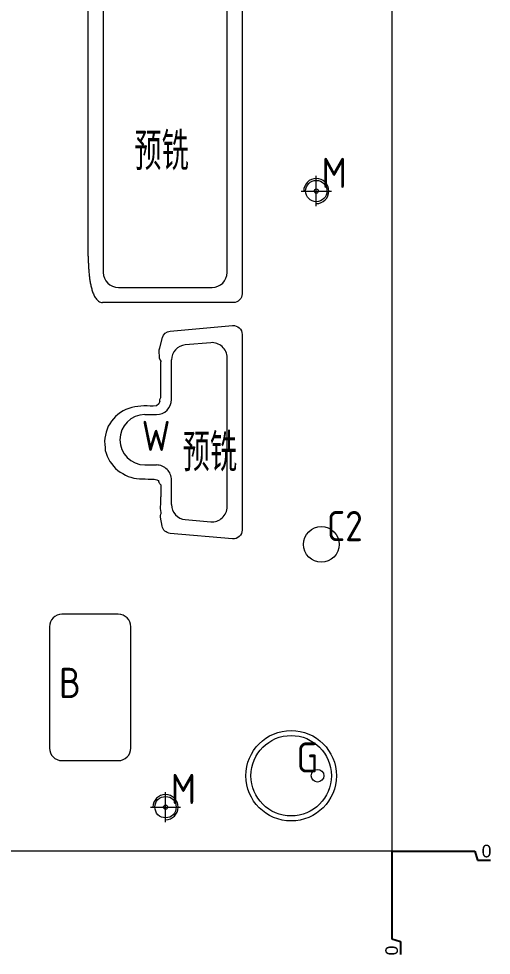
# Model space of a CAD drawing. Header units: millimetres. Extents: x 494 to 18201, y 224 to 11417.
# Drawn here: x 5769 to 5957.1, y 2496.4 to 2868.8 of the extents above; entities that cross this region are included whole.
import ezdxf
from ezdxf.lldxf.tags import DXFTag

# ---------------------------------------------------------------- set-up
doc = ezdxf.new("R2010")
doc.units = ezdxf.units.MM
for name, color, linetype in [('DIM', 7, 'Continuous'), ('PS', 7, 'Continuous'), ('PS_W', 1, 'Continuous')]:
    doc.layers.add(name, color=color, linetype=linetype)
doc.layers.add('dim_temp', color=161, linetype='Continuous', lineweight=9)
doc.styles.add('gbenor', font='gbenor.shx', dxfattribs={"bigfont": 'gbcbig.shx'})
doc.styles.get("Standard").update_dxf_attribs({"font": 'arial.ttf'})
tags = doc.linetypes.add('CENTER', pattern='A,22,[0,arial.ttf,S=0,R=0,X=0,Y=0],-8.5,8.5,-8.5', length=47.4).pattern_tags.tags
tags[16:17] = [DXFTag(74, 4), DXFTag(75, 0), DXFTag(340, '0'), DXFTag(46, 0.0), DXFTag(50, 0.0), DXFTag(44, 0.0), DXFTag(45, 0.0)]
tags[14:15] = [DXFTag(74, 4), DXFTag(75, 0), DXFTag(340, '0'), DXFTag(46, 0.0), DXFTag(50, 0.0), DXFTag(44, 0.0), DXFTag(45, 0.0)]
tags[12:13] = [DXFTag(74, 4), DXFTag(75, 0), DXFTag(340, '0'), DXFTag(46, 0.0), DXFTag(50, 0.0), DXFTag(44, 0.0), DXFTag(45, 0.0)]
tags = doc.linetypes.add('DASHED', pattern='A,12.86,[0,arial.ttf,S=0,R=0,X=0,Y=0],-12.86', length=25.72).pattern_tags.tags
tags[12:13] = [DXFTag(74, 4), DXFTag(75, 0), DXFTag(340, '0'), DXFTag(46, 0.0), DXFTag(50, 0.0), DXFTag(44, 0.0), DXFTag(45, 0.0)]
doc.dimstyles.new('通用', dxfattribs={"dimtxt": 5, "dimasz": 0.5, "dimexe": 1.5, "dimexo": 0, "dimgap": 1, "dimtad": 1, "dimtxsty": 'Standard', "dimblk": 'OPEN30', "dimcen": 1.5, "dimclrd": 252, "dimclre": 252, "dimclrt": 4, "dimadec": 1, "dimazin": 3, "dimtfac": 1, "dimtmove": 0, "dimatfit": 3, "dimldrblk": 'OPEN30', "dimarcsym": 0})

# ---------------------------------------------------------------- blocks, each defined once
blk = doc.blocks.new('*D32')
at = {"layer": 'Defpoints', "color": 0, "transparency": 16777216}
for p in [(5917.43, 2537.78), (5917.43, 2537.78), (5920.98, 2500.9)]:
    blk.add_point(p, dxfattribs=at)
at = {"layer": 'dim_temp', "color": 252, "lineweight": -2, "transparency": 16777216}
for p, q in [((5917.43, 2537.78), (5917.43, 2502.9)), ((5917.43, 2502.9), (5920.98, 2501.9)), ((5920.98, 2501.9), (5920.98, 2496.64))]:
    blk.add_line(p, q, dxfattribs=at)
at = {"layer": 'dim_temp', "color": 4, "lineweight": 18, "transparency": 16777216, "insert": (5917.43, 2498.27), "char_height": 5, "attachment_point": 5, "rotation": 90}
blk.add_mtext('0', dxfattribs=at)
blk = doc.blocks.new('_Open30')
at = {"color": 0, "linetype": 'ByBlock', "lineweight": -2}
for p, q in [((-1, 0.27), (0, 0)), ((0, 0), (-1, -0.27)), ((0, 0), (-1, 0))]:
    blk.add_line(p, q, dxfattribs=at)
blk = doc.blocks.new('*D33')
at = {"layer": 'Defpoints', "color": 0, "transparency": 16777216}
for p in [(5917.43, 2537.78), (5917.43, 2537.78), (5952.54, 2534.23)]:
    blk.add_point(p, dxfattribs=at)
at = {"layer": 'dim_temp', "color": 252, "lineweight": -2, "transparency": 16777216}
for p, q in [((5917.43, 2537.78), (5950.54, 2537.78)), ((5950.54, 2537.78), (5951.54, 2534.23)), ((5951.54, 2534.23), (5956.81, 2534.23))]:
    blk.add_line(p, q, dxfattribs=at)
at = {"layer": 'dim_temp', "color": 4, "lineweight": 18, "transparency": 16777216, "insert": (5955.18, 2537.78), "char_height": 5, "attachment_point": 5}
blk.add_mtext('0', dxfattribs=at)
blk = doc.blocks.new('*D34')
at = {"layer": 'Defpoints', "color": 0, "transparency": 16777216}
for p in [(5237.43, 3172.78), (5237.43, 3172.78), (5917.43, 2537.78)]:
    blk.add_point(p, dxfattribs=at)
at = {"layer": 'dim_temp', "color": 252, "lineweight": -2, "transparency": 16777216}
blk.add_line((5237.43, 3172.78), (5237.43, 3158.36), dxfattribs=at)
at = {"layer": 'dim_temp', "color": 4, "lineweight": 18, "transparency": 16777216, "insert": (5233.87, 3165.07), "char_height": 5, "attachment_point": 5, "rotation": 90}
blk.add_mtext('-680', dxfattribs=at)
blk = doc.blocks.new('*D35')
at = {"layer": 'Defpoints', "color": 0, "transparency": 16777216}
for p in [(5223.82, 3172.78), (5237.43, 3172.78), (5917.43, 2537.78)]:
    blk.add_point(p, dxfattribs=at)
at = {"layer": 'dim_temp', "color": 252, "lineweight": -2, "transparency": 16777216}
blk.add_line((5237.43, 3172.78), (5211.71, 3172.78), dxfattribs=at)
at = {"layer": 'dim_temp', "color": 4, "lineweight": 18, "transparency": 16777216, "insert": (5217.27, 3176.34), "char_height": 5, "attachment_point": 5}
blk.add_mtext('635', dxfattribs=at)
blk = doc.blocks.new('*D36')
at = {"layer": 'Defpoints', "color": 0, "transparency": 16777216}
for p in [(5917.43, 3167.68), (5924.31, 3167.68), (5917.43, 2537.78)]:
    blk.add_point(p, dxfattribs=at)
at = {"layer": 'dim_temp', "color": 252, "lineweight": -2, "transparency": 16777216}
blk.add_line((5917.43, 3167.68), (5942.22, 3167.68), dxfattribs=at)
at = {"layer": 'dim_temp', "color": 4, "lineweight": 18, "transparency": 16777216, "insert": (5933.77, 3171.69), "char_height": 5, "attachment_point": 5}
blk.add_mtext('629,9', dxfattribs=at)

msp = doc.modelspace()

# ---------------------------------------------------------------- linework, layer by layer
at = {"layer": 'DIM', "color": 252, "linetype": 'DASHED', "lineweight": 18}
msp.add_lwpolyline([(5917.42544, 3172.78225), (5917.42544, 2537.78225), (5237.42542, 2537.78225), (5237.42542, 3172.78225)], close=True, dxfattribs=at)
at = {"layer": 'PS', "color": 11, "linetype": 'Continuous', "lineweight": 13}
for p, q in [((5917.42544, 3167.18225), (5917.42544, 2537.78225)), ((5917.42544, 2537.78225), (5252.92542, 2537.78225))]:
    msp.add_line(p, q, dxfattribs=at)
at = {"layer": 'PS', "color": 11, "linetype": 'Continuous', "lineweight": 18}
for p, q in [((5851.92544, 2767.96514), (5851.92544, 2968.28225)), ((5802.66521, 2962.09559), (5802.66521, 2767.96514)), ((5808.66521, 2761.96514), (5845.92544, 2761.96514)), ((5845.4025, 2739.99041), (5835.27208, 2739.10411)), ((5851.92544, 2674.74889), (5851.92544, 2734.01324)), ((5829.79177, 2717.37483), (5829.79501, 2733.12818)), ((5819.23813, 2711.37607), (5823.79177, 2711.37607)), ((5819.23813, 2691.37607), (5823.78519, 2691.37607)), ((5829.78319, 2675.63746), (5829.78519, 2685.37483)), ((5835.26025, 2669.65906), (5845.4025, 2668.77173))]:
    msp.add_line(p, q, dxfattribs=at)
at = {"layer": 'PS', "color": 31, "linetype": 'Continuous', "lineweight": 13}
for p, q in [((5808.62544, 2632.01486), (5786.22544, 2632.01486)), ((5781.22544, 2627.01486), (5781.22544, 2578.78225)), ((5813.62544, 2578.78225), (5813.62544, 2627.01486)), ((5786.22544, 2573.78225), (5808.62544, 2573.78225))]:
    msp.add_line(p, q, dxfattribs=at)
at = {"layer": 'PS', "color": 42, "linetype": 'Continuous', "lineweight": 13}
for centre, radius in [((5887.42542, 2800.28225), 4.253), ((5889.42542, 2659.78225), 7.1), ((5827.42542, 2555.28225), 4.253)]:
    msp.add_circle(centre, radius, dxfattribs=at)
at = {"layer": 'PS', "color": 5, "linetype": 'Continuous', "lineweight": 13}
for centre in [(5887.42542, 2800.28225), (5827.42542, 2555.28225)]:
    msp.add_circle(centre, 0.833, dxfattribs=at)
at = {"layer": 'PS', "color": 2, "linetype": 'Continuous', "lineweight": 13}
msp.add_circle((5877.42546, 2567.78225), 18, dxfattribs=at)
at = {"layer": 'PS', "color": 42, "linetype": 'Continuous', "lineweight": 18}
msp.add_circle((5887.92567, 2567.78225), 2.5, dxfattribs=at)
for centre in [(5887.42542, 2800.28225), (5827.42542, 2555.28225)]:
    msp.add_arc(centre, 5, 270, 180, dxfattribs=at)
at = {"layer": 'PS', "color": 11, "linetype": 'Continuous', "lineweight": 18}
for centre, radius, start, end in [((5808.66521, 2767.96514), 6, 180, 270), ((5845.92544, 2767.96514), 6, 270, 0), ((5835.79501, 2733.12694), 6, 94.9999983, 179.988216), ((5845.92544, 2734.01324), 6, 0, 94.9999983), ((5823.79177, 2717.37607), 6, 270, 359.988216), ((5819.23813, 2701.37607), 10, 90, 270), ((5823.78519, 2685.37607), 6, 359.988216, 90), ((5835.78319, 2675.63623), 6, 179.988216, 264.999998), ((5845.92544, 2674.74889), 6, 264.999998, 0)]:
    msp.add_arc(centre, radius, start, end, dxfattribs=at)
at = {"layer": 'PS', "color": 31, "linetype": 'Continuous', "lineweight": 13}
for centre, start, end in [((5786.22544, 2627.01486), 90, 180), ((5808.62544, 2627.01486), 0, 90), ((5786.22544, 2578.78225), 180, 270), ((5808.62544, 2578.78225), 270, 0)]:
    msp.add_arc(centre, 5, start, end, dxfattribs=at)
at = {"layer": 'PS_W', "color": 1, "linetype": 'CENTER', "lineweight": 18, "ltscale": 0.87594}
for p, q in [((5887.42542, 2794.28225), (5887.42542, 2806.28225)), ((5881.42542, 2800.28225), (5893.42542, 2800.28225)), ((5827.42542, 2549.28225), (5827.42542, 2561.28225)), ((5821.42542, 2555.28225), (5833.42542, 2555.28225))]:
    msp.add_line(p, q, dxfattribs=at)
at = {"layer": 'PS_W', "color": 1, "linetype": 'Continuous', "lineweight": 18}
for points in [[(5796.22335, 2941.82512), (5796.22335, 2964.38663, -0.267948814), (5800.01834, 2970.95973), (5814.88915, 2979.54539, -0.131652498), (5817.63915, 2980.28225), (5854.42544, 2980.28225, -0.414213562), (5857.92544, 2976.78225), (5857.92544, 2759.46514, -0.414213578), (5854.42544, 2755.96514), (5802.35829, 2755.96514)], [(5825.07878, 2734.04996, 0.045327347), (5824.98565, 2735.04075, -0.111993133), (5825.09703, 2737.91434), (5826.19751, 2742.02138, -0.315298789), (5829.27321, 2744.6022), (5854.12039, 2746.77604, -0.440010531), (5857.92544, 2743.28936), (5857.92544, 2665.47277, -0.440010531), (5854.12039, 2661.98609), (5829.25912, 2664.16117, -0.339454259), (5826.11734, 2667.04008), (5825.48514, 2670.62548, -0.147476826), (5825.62143, 2671.7721, 0.147476826), (5825.68958, 2672.34542), (5825.50454, 2673.39482, -0.089525315), (5825.51316, 2675.52633, 0.045667665), (5825.61293, 2676.61551)], [(5825.08011, 2733.65379, 0.182813104), (5825.33281, 2732.99285, -0.182572394), (5825.58552, 2732.33284)], [(5825.09783, 2716.78612, -0.148018957), (5825.43171, 2717.89574, 0.147384475), (5825.59865, 2718.44806)], [(5824.021, 2685.48131, -0.270045193), (5824.75478, 2684.792)], [(5825.65827, 2683.32213, -0.17215279), (5824.87045, 2684.40308)]]:
    msp.add_lwpolyline(points, format="xyb", dxfattribs=at)
for points in [[(5796.66521, 2774.39961), (5796.66521, 2940.43871)], [(5796.66521, 2774.39961), (5796.66615, 2773.98901), (5796.66901, 2773.5785), (5796.67385, 2773.16807), (5796.68072, 2772.75772), (5796.68968, 2772.34745), (5796.70078, 2771.93728), (5796.71408, 2771.52719), (5796.72964, 2771.11719), (5796.7475, 2770.70729), (5796.76772, 2770.29749), (5796.79036, 2769.88778), (5796.81548, 2769.47817), (5796.84313, 2769.06866), (5796.87345, 2768.65923), (5796.90654, 2768.24995), (5796.94252, 2767.84092), (5796.98148, 2767.43224), (5797.02352, 2767.02401), (5797.06877, 2766.6163), (5797.11735, 2766.20914), (5797.16943, 2765.80254), (5797.2252, 2765.39652), (5797.28482, 2764.99112), (5797.34848, 2764.58636), (5797.41635, 2764.18227), (5797.48865, 2763.77883), (5797.56575, 2763.37609), (5797.64804, 2762.97417), (5797.73589, 2762.5732), (5797.82968, 2762.17332), (5797.9298, 2761.77464), (5798.03664, 2761.37754), (5798.15082, 2760.98273), (5798.27303, 2760.59048), (5798.40403, 2760.2009), (5798.54484, 2759.81432), (5798.69626, 2759.43203), (5798.85909, 2759.0554), (5799.03458, 2758.68569), (5799.22456, 2758.32394), (5799.431, 2757.97123), (5799.65709, 2757.62931), (5799.90643, 2757.30038), (5800.18003, 2756.99113), (5800.47961, 2756.70846), (5800.80896, 2756.45788), (5801.1632, 2756.25157), (5801.54262, 2756.0957), (5801.94534, 2755.99796), (5802.35829, 2755.96514)], [(5825.08011, 2733.65379), (5825.08008, 2733.66171), (5825.08005, 2733.66964), (5825.08002, 2733.67756), (5825.08, 2733.68548), (5825.07997, 2733.69341), (5825.07994, 2733.70133), (5825.07991, 2733.70925), (5825.07988, 2733.71718), (5825.07986, 2733.7251), (5825.07983, 2733.73302), (5825.0798, 2733.74095), (5825.07977, 2733.74887), (5825.07975, 2733.75679), (5825.07972, 2733.76472), (5825.07969, 2733.77264), (5825.07966, 2733.78056), (5825.07964, 2733.78849), (5825.07961, 2733.79641), (5825.07958, 2733.80433), (5825.07956, 2733.81226), (5825.07953, 2733.82018), (5825.0795, 2733.8281), (5825.07948, 2733.83603), (5825.07945, 2733.84395), (5825.07942, 2733.85187), (5825.0794, 2733.8598), (5825.07937, 2733.86772), (5825.07934, 2733.87564), (5825.07932, 2733.88357), (5825.07929, 2733.89149), (5825.07926, 2733.89941), (5825.07924, 2733.90734), (5825.07921, 2733.91526), (5825.07919, 2733.92318), (5825.07916, 2733.93111), (5825.07913, 2733.93903), (5825.07911, 2733.94695), (5825.07908, 2733.95488), (5825.07906, 2733.9628), (5825.07903, 2733.97072), (5825.07901, 2733.97865), (5825.07898, 2733.98657), (5825.07896, 2733.99449), (5825.07893, 2734.00242), (5825.0789, 2734.01034), (5825.07888, 2734.01826), (5825.07885, 2734.02619), (5825.07883, 2734.03411), (5825.0788, 2734.04203), (5825.07878, 2734.04996)], [(5825.5971, 2729.78228), (5825.59689, 2729.83329), (5825.59667, 2729.8843), (5825.59646, 2729.93531), (5825.59624, 2729.98632), (5825.59602, 2730.03733), (5825.59581, 2730.08834), (5825.59558, 2730.13936), (5825.59536, 2730.19037), (5825.59514, 2730.24138), (5825.59491, 2730.29239), (5825.59469, 2730.3434), (5825.59446, 2730.39441), (5825.59423, 2730.44542), (5825.594, 2730.49643), (5825.59377, 2730.54745), (5825.59354, 2730.59846), (5825.59331, 2730.64947), (5825.59308, 2730.70048), (5825.59284, 2730.75149), (5825.59261, 2730.8025), (5825.59237, 2730.85351), (5825.59214, 2730.90452), (5825.5919, 2730.95554), (5825.59166, 2731.00655), (5825.59143, 2731.05756), (5825.59119, 2731.10857), (5825.59095, 2731.15958), (5825.59071, 2731.21059), (5825.59047, 2731.2616), (5825.59024, 2731.31261), (5825.59, 2731.36363), (5825.58976, 2731.41464), (5825.58952, 2731.46565), (5825.58928, 2731.51666), (5825.58904, 2731.56767), (5825.5888, 2731.61868), (5825.58857, 2731.66969), (5825.58833, 2731.72071), (5825.58809, 2731.77172), (5825.58785, 2731.82273), (5825.58762, 2731.87374), (5825.58738, 2731.92475), (5825.58714, 2731.97576), (5825.58691, 2732.02677), (5825.58668, 2732.07778), (5825.58644, 2732.1288), (5825.58621, 2732.17981), (5825.58598, 2732.23082), (5825.58575, 2732.28183), (5825.58552, 2732.33284)], [(5825.59865, 2718.44806), (5825.59888, 2718.71429), (5825.59912, 2718.99815), (5825.59938, 2719.29864), (5825.59964, 2719.61391), (5825.59992, 2719.94137), (5825.60019, 2720.27791), (5825.60047, 2720.62001), (5825.60074, 2720.96393), (5825.60101, 2721.30583), (5825.60127, 2721.642), (5825.60151, 2721.96892), (5825.60173, 2722.28351), (5825.60194, 2722.58321), (5825.60212, 2722.8662), (5825.60229, 2723.13153), (5825.60244, 2723.37928), (5825.60257, 2723.6107), (5825.60269, 2723.82841), (5825.6028, 2724.03653), (5825.60291, 2724.24069), (5825.60303, 2724.44364), (5825.60315, 2724.64389), (5825.60329, 2724.84012), (5825.60344, 2725.03148), (5825.60359, 2725.21752), (5825.60375, 2725.39814), (5825.6039, 2725.57356), (5825.60406, 2725.74425), (5825.6042, 2725.91092), (5825.60433, 2726.07444), (5825.60443, 2726.23582), (5825.60451, 2726.39615), (5825.60456, 2726.55657), (5825.60456, 2726.71821), (5825.60452, 2726.88216), (5825.60443, 2727.0494), (5825.60428, 2727.22079), (5825.60407, 2727.39699), (5825.6038, 2727.57845), (5825.60347, 2727.76534), (5825.60307, 2727.9575), (5825.6026, 2728.15442), (5825.60208, 2728.35519), (5825.6015, 2728.55842), (5825.60087, 2728.76239), (5825.60019, 2728.96637), (5825.59947, 2729.17034), (5825.59872, 2729.37432), (5825.59792, 2729.5783), (5825.5971, 2729.78228)], [(5825.09783, 2716.78612), (5824.73504, 2715.62943), (5823.79815, 2714.85005), (5822.57193, 2714.7589), (5821.33236, 2714.79389), (5820.09269, 2714.82768), (5818.85292, 2714.85718), (5817.6179, 2714.79625), (5816.39516, 2714.66155), (5815.17354, 2714.52058), (5813.97344, 2714.25773), (5812.80129, 2713.83662), (5811.62752, 2713.41857), (5810.53794, 2712.83645), (5809.47602, 2712.20045), (5808.46224, 2711.48828), (5807.57943, 2710.63941), (5806.73513, 2709.75394), (5805.98217, 2708.78165), (5805.26447, 2707.77209), (5804.61491, 2706.72645), (5804.18452, 2705.56484), (5803.76175, 2704.39925), (5803.49091, 2703.20208), (5803.31722, 2701.9847), (5803.15905, 2700.76743), (5803.22196, 2699.56127), (5803.342, 2698.35861), (5803.42646, 2697.15377), (5803.75385, 2696.00648), (5804.19247, 2694.90192), (5804.68176, 2693.81708), (5805.30186, 2692.80126), (5806.00085, 2691.84373), (5806.69981, 2690.88619), (5807.49542, 2690.00023), (5808.39452, 2689.19754), (5809.36968, 2688.50887), (5810.40057, 2687.90374), (5811.44441, 2687.31804), (5812.51539, 2686.81662), (5813.6325, 2686.45645), (5814.75127, 2686.10133), (5815.90377, 2685.92095), (5817.06561, 2685.89205), (5818.22707, 2685.85629), (5819.38798, 2685.8103), (5820.54974, 2685.77689), (5821.71242, 2685.75623), (5822.87418, 2685.72271), (5824.021, 2685.48132)], [(5824.87045, 2684.40308), (5824.86814, 2684.41086), (5824.86582, 2684.41864), (5824.86351, 2684.42642), (5824.8612, 2684.4342), (5824.85889, 2684.44198), (5824.85658, 2684.44976), (5824.85426, 2684.45753), (5824.85195, 2684.46531), (5824.84964, 2684.47309), (5824.84733, 2684.48087), (5824.84501, 2684.48865), (5824.8427, 2684.49643), (5824.84039, 2684.50421), (5824.83807, 2684.51198), (5824.83576, 2684.51976), (5824.83345, 2684.52754), (5824.83113, 2684.53532), (5824.82882, 2684.5431), (5824.82651, 2684.55088), (5824.82419, 2684.55866), (5824.82188, 2684.56643), (5824.81957, 2684.57421), (5824.81725, 2684.58199), (5824.81494, 2684.58977), (5824.81263, 2684.59755), (5824.81031, 2684.60533), (5824.808, 2684.6131), (5824.80568, 2684.62088), (5824.80337, 2684.62866), (5824.80106, 2684.63644), (5824.79874, 2684.64422), (5824.79643, 2684.652), (5824.79412, 2684.65977), (5824.7918, 2684.66755), (5824.78949, 2684.67533), (5824.78717, 2684.68311), (5824.78486, 2684.69089), (5824.78254, 2684.69867), (5824.78023, 2684.70644), (5824.77792, 2684.71422), (5824.7756, 2684.722), (5824.77329, 2684.72978), (5824.77097, 2684.73756), (5824.76866, 2684.74534), (5824.76635, 2684.75311), (5824.76403, 2684.76089), (5824.76172, 2684.76867), (5824.75941, 2684.77645), (5824.75709, 2684.78423), (5824.75478, 2684.792)], [(5825.66539, 2680.78178), (5825.66661, 2680.83261), (5825.66783, 2680.88343), (5825.66905, 2680.93425), (5825.67027, 2680.98508), (5825.67149, 2681.0359), (5825.67271, 2681.08672), (5825.67394, 2681.13755), (5825.67516, 2681.18837), (5825.67639, 2681.23919), (5825.67762, 2681.29001), (5825.67886, 2681.34084), (5825.68011, 2681.39166), (5825.68137, 2681.44248), (5825.68263, 2681.4933), (5825.68391, 2681.54412), (5825.68519, 2681.59494), (5825.68648, 2681.64577), (5825.68778, 2681.69659), (5825.68908, 2681.74741), (5825.69038, 2681.79823), (5825.69168, 2681.84906), (5825.69296, 2681.89988), (5825.69423, 2681.95071), (5825.69547, 2682.00153), (5825.69667, 2682.05236), (5825.69782, 2682.10318), (5825.69891, 2682.15401), (5825.69991, 2682.20484), (5825.70082, 2682.25567), (5825.70162, 2682.30651), (5825.70227, 2682.35734), (5825.70276, 2682.40818), (5825.70307, 2682.45902), (5825.70315, 2682.50987), (5825.70301, 2682.56072), (5825.7026, 2682.61159), (5825.70191, 2682.66245), (5825.70091, 2682.71332), (5825.6996, 2682.76419), (5825.69794, 2682.81505), (5825.69591, 2682.8659), (5825.69351, 2682.91674), (5825.6907, 2682.96756), (5825.68748, 2683.01835), (5825.68381, 2683.0691), (5825.67969, 2683.11982), (5825.67509, 2683.17049), (5825.67, 2683.2211), (5825.6644, 2683.27165), (5825.65827, 2683.32213)], [(5825.61293, 2676.61551), (5825.61294, 2676.70552), (5825.61297, 2676.79442), (5825.61302, 2676.88225), (5825.61309, 2676.96907), (5825.61319, 2677.05493), (5825.61331, 2677.1399), (5825.61346, 2677.22402), (5825.61365, 2677.30736), (5825.61386, 2677.38998), (5825.61412, 2677.47193), (5825.61441, 2677.55329), (5825.61474, 2677.63411), (5825.61512, 2677.71445), (5825.61554, 2677.79438), (5825.616, 2677.87395), (5825.61652, 2677.95324), (5825.61708, 2678.03229), (5825.61769, 2678.11117), (5825.61836, 2678.18994), (5825.61907, 2678.26866), (5825.61984, 2678.34738), (5825.62067, 2678.42615), (5825.62155, 2678.50503), (5825.62249, 2678.58407), (5825.62349, 2678.66331), (5825.62454, 2678.74281), (5825.62565, 2678.8226), (5825.62682, 2678.90273), (5825.62805, 2678.98323), (5825.62934, 2679.06413), (5825.63068, 2679.14547), (5825.63208, 2679.22728), (5825.63353, 2679.30957), (5825.63505, 2679.39236), (5825.63661, 2679.47567), (5825.63823, 2679.55951), (5825.6399, 2679.64388), (5825.64162, 2679.72879), (5825.64339, 2679.81422), (5825.64521, 2679.90018), (5825.64707, 2679.98663), (5825.64898, 2680.07357), (5825.65092, 2680.16096), (5825.6529, 2680.24877), (5825.65492, 2680.33696), (5825.65696, 2680.42549), (5825.65904, 2680.5143), (5825.66113, 2680.60333), (5825.66325, 2680.69252), (5825.66539, 2680.78178)]]:
    msp.add_lwpolyline(points, dxfattribs=at)
msp.add_circle((5877.42546, 2567.78225), 16.00025, dxfattribs=at)

# ---------------------------------------------------------------- texts
at = {"layer": 'DIM', "color": 4, "lineweight": 18, "style": 'gbenor'}
for s, p in [('M', (5889.55042, 2801.53722)), ('W', (5817.95342, 2696.93872)), ('C2', (5891.59242, 2661.05822)), ('B', (5785.03242, 2598.70372)), ('G', (5879.53142, 2569.02772)), ('M', (5829.55042, 2556.53722))]:
    msp.add_text(s, height=12, dxfattribs=at).set_placement(p)
at = {"layer": 'PS', "color": 11, "linetype": 'Continuous', "lineweight": 18, "style": 'gbenor'}
for p in [(5815.04917, 2808.60099), (5834.2648, 2688.83733)]:
    msp.add_text('预铣', height=15, dxfattribs=at).set_placement(p)

# ---------------------------------------------------------------- dimensions: what is measured, and where the dimension line sits
at = {"layer": 'dim_temp', "color": 4, "lineweight": 18}
for feature_location, offset, dtype, origin, picture, middle in [((5237.42542, 3172.78225), (-13.60231, 0), 0, (5917.42544, 2537.78225), '*D35', (5217.26718, 3176.33682)), ((5917.42544, 3167.68225), (6.88932, 0), 0, (5917.42544, 2537.78225), '*D36', (5933.76973, 3171.68703)), ((5917.4254356761, 2537.7822520413), (35.1195307873, -3.5528649386), 0, (5917.4254356761, 2537.7822520413), '*D33', (5955.1752529573, 2537.7822520413)), ((5917.4254356762, 2537.7822520414), (3.5528649386, -36.8797441013), 1, (5917.4254356762, 2537.7822520414), '*D32', (5917.4254356761, 2498.2722214463))]:
    dim = msp.add_ordinate_dim(feature_location=feature_location, offset=offset, dtype=dtype, origin=origin, dimstyle='通用', dxfattribs=at)
    dim.commit()
    dim.dimension.update_dxf_attribs({"geometry": picture, "text_midpoint": middle})
dim = msp.add_ordinate_dim(feature_location=(5237.42542, 3172.78225), offset=(0, 0), dtype=1, origin=(5917.42544, 2537.78225), text='-<>', dimstyle='通用', dxfattribs=at)
dim.commit()
dim.dimension.update_dxf_attribs({"geometry": '*D34', "text_midpoint": (5233.87256, 3165.07011)})

doc.saveas('drawing.dxf')
